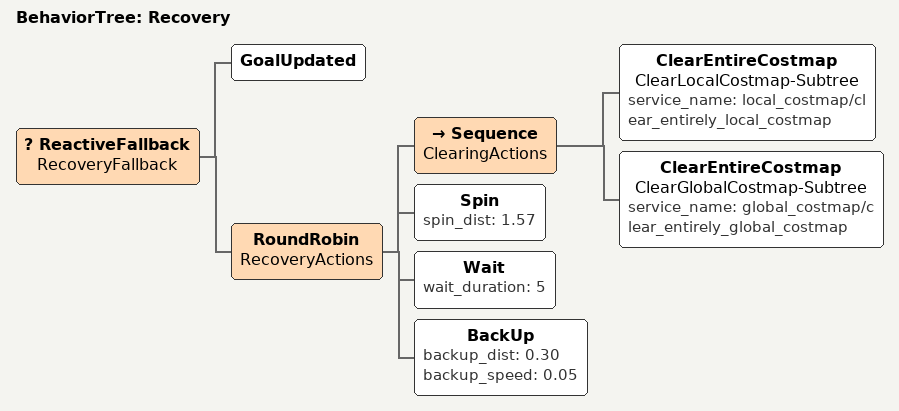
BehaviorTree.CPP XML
<root>
  <BehaviorTree ID="Recovery">
    <ReactiveFallback name="RecoveryFallback">
      <GoalUpdated />
      <RoundRobin name="RecoveryActions">
        <Sequence name="ClearingActions">
          <ClearEntireCostmap name="ClearLocalCostmap-Subtree"
            service_name="local_costmap/clear_entirely_local_costmap" />
          <ClearEntireCostmap name="ClearGlobalCostmap-Subtree"
            service_name="global_costmap/clear_entirely_global_costmap" />
        </Sequence>
        <Spin spin_dist="1.57" />
        <Wait wait_duration="5" />
        <BackUp backup_dist="0.30" backup_speed="0.05" />
      </RoundRobin>
    </ReactiveFallback>
  </BehaviorTree>
</root>
